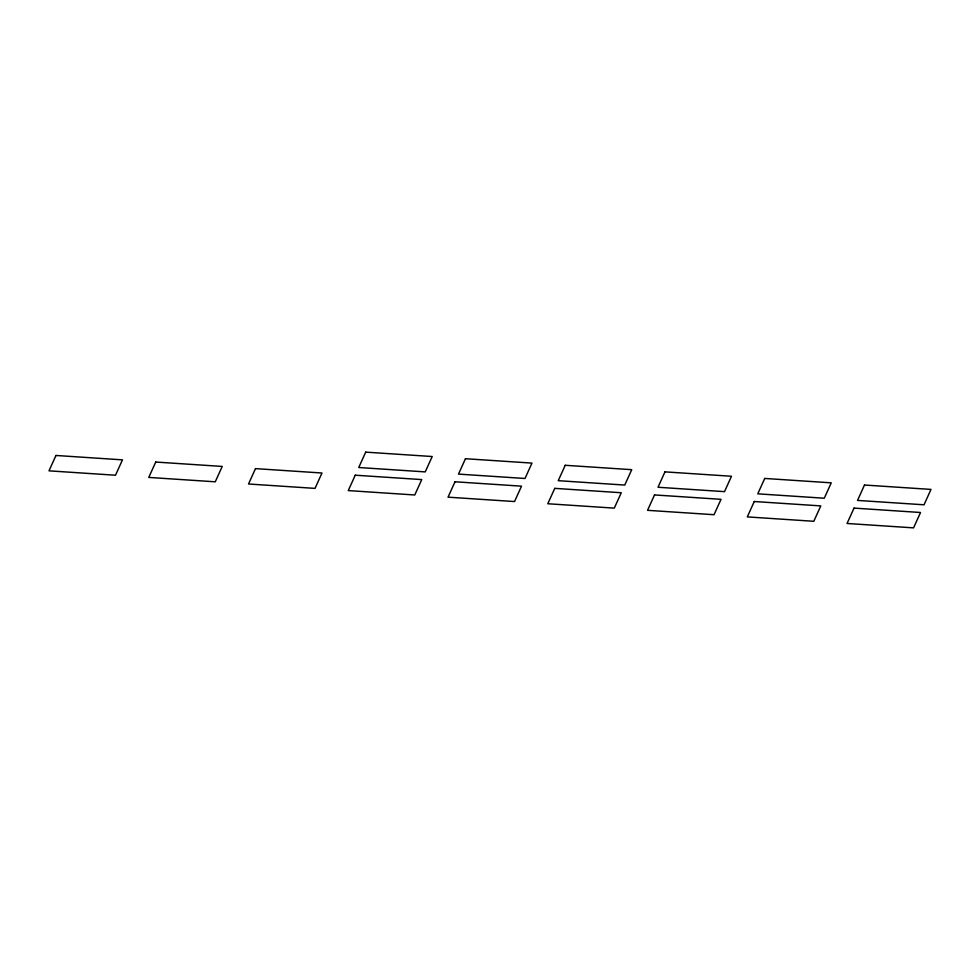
<?xml version="1.0" encoding="UTF-8"?>
<svg xmlns="http://www.w3.org/2000/svg" width="980" height="980" viewBox="0 0 980 980"><rect width="100%" height="100%" fill="white"/><g stroke="black" fill="none" stroke-linecap="round" stroke-linejoin="round"><path stroke-width="1.47" d="M55.97 455.467L49 470.841L115.505 475.227L122.476 459.853L55.97 455.467M155.734 462.046L148.752 477.419L215.257 481.805L222.239 466.431L155.734 462.046M255.486 468.624L248.516 483.998L315.021 488.383L321.991 473.009L255.486 468.624M355.25 475.202L348.268 490.588L414.773 494.974L421.755 479.588L355.25 475.202M365.712 452.135L358.729 467.509L425.234 471.895L432.217 456.521L365.712 452.135M455.002 481.78L448.032 497.166L514.537 501.552L521.507 486.166L455.002 481.78M465.463 458.714L458.493 474.1L524.998 478.485L531.969 463.099L465.463 458.714M554.766 488.359L547.783 503.745L614.288 508.13L621.271 492.744L554.766 488.359M565.227 465.292L558.245 480.678L624.75 485.063L631.733 469.677L565.227 465.292M654.518 494.937L647.547 510.323L714.04 514.708L721.023 499.322L654.518 494.937M664.979 471.87L658.009 487.256L724.514 491.642L731.484 476.255L664.979 471.87M754.269 501.515L747.299 516.901L813.804 521.287L820.774 505.901L754.269 501.515M764.743 478.448L757.761 493.834L824.266 498.22L831.248 482.834L764.743 478.448M854.033 508.106L847.051 523.479L913.556 527.865L920.539 512.491L854.033 508.106M864.495 485.027L857.524 500.413L924.03 504.798L931 489.412L864.495 485.027"/></g></svg>
